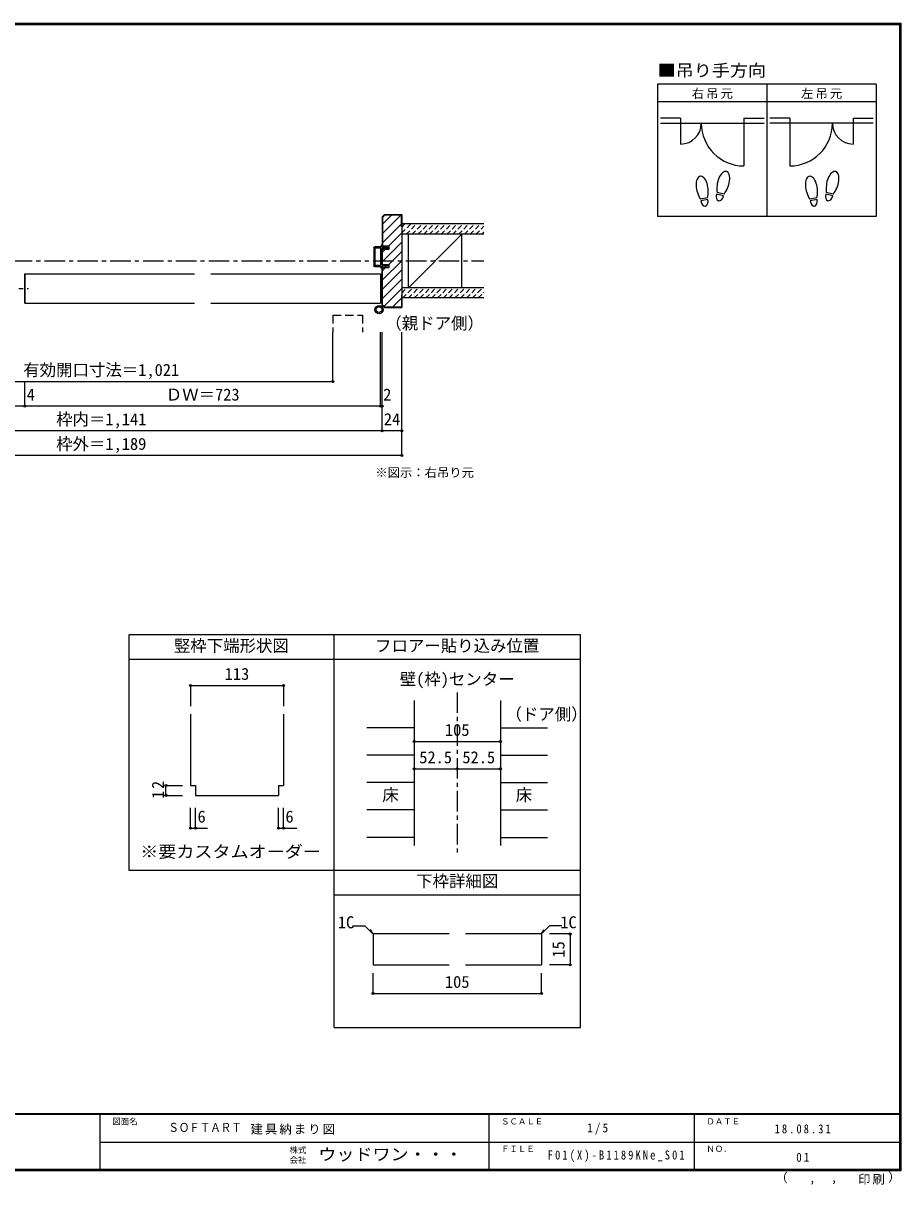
# Model space of a CAD drawing. Units: millimetres at full size, sheet at 1:5, with parts at other scales. Extents: x -973 to 977, y -718 to 696.
# Drawn here: x -92 to 977, y -718 to 696 of the extents above; entities that cross this region are included whole.
import ezdxf
from ezdxf.enums import TextEntityAlignment as Align

# ---------------------------------------------------------------- set-up
doc = ezdxf.new("R2010")
doc.units = ezdxf.units.MM
doc.header["$LTSCALE"] = 5
doc.header["$PDMODE"] = 32
doc.header["$PDSIZE"] = 2.5
for name, pattern in [('CHAIN1', [8, 5, -1, 1, -1]), ('DASHED1', [1.8, 1.2, -0.6]), ('DASHED2', [3, 2, -1])]:
    doc.linetypes.add(name, pattern=pattern)
for name, color, linetype in [('0-0_補助線', 7, 'Continuous'), ('0-1_通り芯', 4, 'CHAIN1'), ('0-3_仕上げ', 2, 'Continuous'), ('0-4_枠', 3, 'Continuous'), ('0-6_扉', 6, 'Continuous'), ('0-8_戸当り', 3, 'Continuous'), ('0-A_文字', 3, 'Continuous'), ('0-B_寸法', 7, 'Continuous'), ('0-C_ハッチ', 4, 'DASHED1'), ('1-4_枠', 3, 'Continuous'), ('1-B_寸法', 4, 'Continuous'), ('F-0_補助線', 7, 'Continuous'), ('F-1_枠', 6, 'Continuous'), ('F-A_文字', 7, 'Continuous')]:
    doc.layers.add(name, color=color, linetype=linetype)
doc.styles.add('HGP明朝B', font='')
doc.styles.add('ＭＳ ゴシック', font='')
doc.styles.get('HGP明朝B').set_extended_font_data('HGP明朝B')
doc.styles.get('ＭＳ ゴシック').set_extended_font_data('MS Gothic')

# ---------------------------------------------------------------- blocks, each defined once
blk = doc.blocks.new('01(1)')
at = {"layer": '0-0_補助線'}
for p, q in [((-14.5, 0.346), (-14.5, -0.449)), ((-14.3, 0.346), (-14.3, -0.449)), ((-12.045, -0.049), (-14.178, 0.444)), ((-12, 0.146), (-14.133, 0.639)), ((-11.475, 5.146), (-12.298, 4.504)), ((-12.175, 4.146), (-11.475, 4.146)), ((-12.045, -0.049), (-11.993, 0.145)), ((-11.475, 0.146), (-12, 0.146)), ((-11.475, 7.146), (-11.475, 5.146)), ((-11.475, 4.146), (-11.475, 0.146)), ((-10.68, 7.55), (-9.257, 6.508)), ((-9.375, 6.146), (-10.075, 6.146)), ((-10.075, 3.146), (-10.075, 6.146)), ((-10.075, 3.146), (-9.252, 2.504)), ((-9.375, 2.146), (-10.075, 2.146)), ((-10.075, 0.146), (-10.075, 2.146)), ((-10.075, 0.146), (10.075, 0.146)), ((10.075, 3.146), (9.252, 2.504)), ((10.68, 7.55), (9.257, 6.508)), ((9.375, 6.146), (10.075, 6.146)), ((9.375, 2.146), (10.075, 2.146)), ((10.075, 3.146), (10.075, 6.146)), ((10.075, 0.146), (10.075, 2.146)), ((11.475, 7.146), (11.475, 5.146)), ((11.475, 5.146), (12.298, 4.504)), ((12.175, 4.146), (11.475, 4.146)), ((11.475, 4.146), (11.475, 0.146)), ((11.475, 0.146), (12, 0.146)), ((12.045, -0.049), (11.993, 0.145)), ((12, 0.146), (14.133, 0.639)), ((12.045, -0.049), (14.178, 0.444)), ((14.3, 0.346), (14.3, -0.449)), ((14.5, 0.346), (14.5, -0.449)), ((-14.265, -0.741), (-12.235, -1.196)), ((-14.222, -0.546), (-12.191, -1.001)), ((-12, -1.488), (-12, -8.854)), ((-11.8, -1.488), (-11.8, -8.854)), ((-11, -9.654), (11, -9.654)), ((11, -9.854), (-11, -9.854)), ((-10.6, -1.554), (-10.6, -8.154)), ((-10.3, -1.254), (10.3, -1.254)), ((-10.3, -8.454), (10.3, -8.454)), ((10.6, -1.554), (10.6, -8.154)), ((11.8, -1.488), (11.8, -8.854)), ((12, -1.488), (12, -8.854)), ((14.222, -0.546), (12.191, -1.001)), ((14.265, -0.741), (12.235, -1.196))]:
    blk.add_line(p, q, dxfattribs=at)
for centre, radius, start, end in [((-14.2, 0.346), 0.3, 77.00048, 180), ((-14.2, 0.346), 0.1, 77.00048, 180), ((-12.175, 4.346), 0.2, 127.96957, 270), ((-10.975, 7.146), 0.5, 53.78053, 180), ((-9.375, 6.346), 0.2, 270, 53.78053), ((-9.375, 2.346), 0.2, 270, 52.03043), ((9.375, 6.346), 0.2, 126.21947, 270), ((9.375, 2.346), 0.2, 127.96957, 270), ((10.975, 7.146), 0.5, 0, 126.21947), ((12.175, 4.346), 0.2, 270, 52.03043), ((14.2, 0.346), 0.3, 0, 102.99952), ((14.2, 0.346), 0.1, 0, 102.99952), ((-14.2, -0.449), 0.3, 180, 257.3929), ((-14.2, -0.449), 0.1, 180, 257.3929), ((-12.3, -1.488), 0.3, 0, 76.0718), ((-12.3, -1.488), 0.5, 0, 76.0718), ((-11, -8.854), 1, 180, 270), ((-11, -8.854), 0.8, 180, 270), ((-10.3, -1.554), 0.3, 90, 180), ((-10.3, -8.154), 0.3, 180, 270), ((10.3, -1.554), 0.3, 0, 90), ((10.3, -8.154), 0.3, 270, 0), ((11, -8.854), 1, 270, 0), ((11, -8.854), 0.8, 270, 0), ((12.3, -1.488), 0.5, 103.9282, 180), ((12.3, -1.488), 0.3, 103.9282, 180), ((14.2, -0.449), 0.1, 282.6071, 0), ((14.2, -0.449), 0.3, 282.6071, 0)]:
    blk.add_arc(centre, radius, start, end, dxfattribs=at)

msp = doc.modelspace()

# ---------------------------------------------------------------- linework, layer by layer
at = {"layer": '0-0_補助線', "color": 4}
for p, q in [((112.028, -283.925), (112.028, -258.925)), ((118.028, -283.925), (118.028, -258.925)), ((219.028, -283.925), (219.028, -258.925)), ((225.028, -283.925), (225.028, -258.925)), ((112.028, -283.925), (132.585, -283.925)), ((219.028, -283.925), (241.436, -283.925))]:
    msp.add_line(p, q, dxfattribs=at)
at = {"layer": '0-0_補助線'}
for radius in [5, 3.5]:
    msp.add_circle((341.525, 347.283), radius, dxfattribs=at)
for p in [(112.028, -283.925), (118.028, -283.925), (219.028, -283.925), (225.028, -283.925)]:
    msp.add_point(p, dxfattribs=at)
at = {"layer": '0-1_通り芯'}
for p, q in [((-465.847, 406.5), (469.153, 406.5)), ((436.653, -118.5), (436.653, -315.007))]:
    msp.add_line(p, q, dxfattribs=at)
at = {"layer": '0-1_通り芯', "color": 7}
msp.add_line((-126.919, 373), (-85.133, 373), dxfattribs=at)
at = {"layer": '0-3_仕上げ'}
for p, q in [((469.153, 451.5), (369.153, 451.5)), ((469.153, 439), (369.153, 439)), ((469.153, 374), (369.153, 374)), ((469.153, 361.5), (369.153, 361.5))]:
    msp.add_line(p, q, dxfattribs=at)
at = {"layer": '0-3_仕上げ', "color": 3}
for p, q in [((377.153, 374), (377.153, 439)), ((442.153, 374), (442.153, 439))]:
    msp.add_line(p, q, dxfattribs=at)
at = {"layer": '0-3_仕上げ', "color": 7}
msp.add_line((442.153, 439), (377.153, 374), dxfattribs=at)
at = {"layer": '0-3_仕上げ', "color": 4}
for p, q in [((384.153, -161.801), (326.653, -161.801)), ((489.153, -161.801), (546.653, -161.801)), ((384.153, -195.103), (326.653, -195.103)), ((489.153, -195.103), (546.653, -195.103)), ((384.153, -228.404), (326.653, -228.404)), ((489.153, -228.404), (546.653, -228.404)), ((384.153, -261.706), (326.653, -261.706)), ((489.153, -261.706), (546.653, -261.706)), ((384.153, -295.007), (326.653, -295.007)), ((489.153, -295.007), (546.653, -295.007))]:
    msp.add_line(p, q, dxfattribs=at)
at = {"layer": '0-4_枠'}
for p, q in [((347.981, 463), (345.153, 460.172)), ((345.153, 460.172), (345.153, 424.5)), ((348.189, 462.5), (345.653, 459.964)), ((345.653, 459.964), (345.653, 424.5)), ((347.981, 463), (369.153, 463)), ((348.189, 462.5), (368.653, 462.5)), ((368.653, 448), (368.653, 462.5)), ((369.153, 463), (369.153, 350)), ((368.653, 448), (369.153, 448)), ((345.153, 402.2), (345.153, 420.8)), ((345.153, 420.8), (353.653, 420.8)), ((345.653, 402.2), (345.653, 420.8)), ((345.153, 402.2), (353.653, 402.2)), ((345.153, 352.828), (345.153, 398.5)), ((345.153, 398.5), (353.653, 398.5)), ((345.653, 353.036), (345.653, 398.5)), ((353.653, 398.5), (353.653, 402.2)), ((368.653, 365), (368.653, 350.5)), ((368.653, 365), (369.153, 365)), ((347.981, 350), (345.153, 352.828)), ((348.189, 350.5), (345.653, 353.036)), ((347.981, 350), (369.153, 350)), ((348.189, 350.5), (368.653, 350.5)), ((384.153, -128.5), (384.153, -305.007)), ((489.153, -128.5), (489.153, -305.007)), ((225.028, -145.266), (225.028, -231.925)), ((219.028, -231.925), (219.028, -243.925)), ((219.028, -231.925), (225.028, -231.925))]:
    msp.add_line(p, q, dxfattribs=at)
for points in [[(353.653, 420.8), (353.653, 424.5), (345.153, 424.5)], [(112.028, -145.266), (112.028, -231.925), (118.028, -231.925), (118.028, -243.925), (219.028, -243.925)]]:
    msp.add_lwpolyline(points, dxfattribs=at)
at = {"layer": '0-6_扉'}
for p, q in [((-89.884, 355), (-89.884, 391)), ((-89.884, 391), (-89.884, 355)), ((-89.884, 391), (116.635, 391)), ((136.635, 391), (343.153, 391)), ((343.153, 391), (343.153, 355)), ((-89.884, 355), (116.635, 355)), ((136.635, 355), (343.153, 355))]:
    msp.add_line(p, q, dxfattribs=at)
at = {"layer": '0-6_扉', "linetype": 'DASHED2'}
for p, q in [((285.311, 340.381), (321.311, 340.381)), ((285.311, 340.381), (285.311, 319.657)), ((321.311, 340.381), (321.311, 319.657))]:
    msp.add_line(p, q, dxfattribs=at)
at = {"layer": '0-8_戸当り', "color": 2}
for p, q in [((708.639, 580.308), (684.139, 580.308)), ((708.639, 580.308), (708.639, 548.808)), ((785.639, 580.308), (810.139, 580.308)), ((785.639, 580.308), (785.639, 522.208)), ((841.639, 580.308), (817.139, 580.308)), ((841.639, 580.308), (841.639, 522.208)), ((918.639, 580.308), (943.139, 580.308)), ((918.639, 580.308), (918.639, 548.808)), ((684.139, 574.008), (810.139, 574.008)), ((943.139, 574.008), (817.139, 574.008))]:
    msp.add_line(p, q, dxfattribs=at)
at = {"layer": '0-8_戸当り'}
for p, q in [((741.457, 483.378), (732.811, 481.853)), ((741.822, 481.31), (733.175, 479.785)), ((760.924, 485.706), (752.444, 487.978)), ((761.468, 487.735), (752.987, 490.007)), ((874.457, 483.378), (865.811, 481.853)), ((874.822, 481.31), (866.175, 479.785)), ((893.924, 485.706), (885.444, 487.978)), ((894.468, 487.735), (885.987, 490.007))]:
    msp.add_line(p, q, dxfattribs=at)
at = {"layer": '0-8_戸当り', "color": 2}
for centre, radius, start, end in [((708.639, 574.008), 25.2, 270, 0), ((785.639, 574.008), 51.8, 180, 270), ((841.639, 574.008), 51.8, 270, 0), ((918.639, 574.008), 25.2, 180, 270)]:
    msp.add_arc(centre, radius, start, end, dxfattribs=at)
at = {"layer": '0-8_戸当り'}
for centre, major_axis, ratio, start_param, end_param in [((734.795, 495.877), (-2.445, 13.867), 0.5, 4.34059143, 8.22577918), ((760.713, 501.878), (3.644, 13.601), 0.5, 4.34059143, 8.22577918), ((867.795, 495.877), (-2.445, 13.867), 0.5, 4.34059143, 8.22577918), ((893.713, 501.878), (3.644, 13.601), 0.5, 4.34059143, 8.22577918), ((760.609, 501.489), (4.416, 16.48), 0.4, 1.85063327, 2.44287679), ((760.609, 501.489), (4.416, 16.48), 0.4, 3.84030852, 4.43255203), ((893.609, 501.489), (4.416, 16.48), 0.4, 1.85063327, 2.44287679), ((893.609, 501.489), (4.416, 16.48), 0.4, 3.84030852, 4.43255203), ((734.865, 495.481), (-2.963, 16.802), 0.4, 1.85063327, 2.44287679), ((737.498, 480.548), (-1.27, 7.205), 0.6, 1.57079633, 4.71238898), ((734.865, 495.481), (-2.963, 16.802), 0.4, 3.84030852, 4.43255203), ((756.684, 486.842), (1.894, 7.067), 0.6, 1.57079633, 4.71238898), ((867.865, 495.481), (-2.963, 16.802), 0.4, 1.85063327, 2.44287679), ((870.498, 480.548), (-1.27, 7.205), 0.6, 1.57079633, 4.71238898), ((867.865, 495.481), (-2.963, 16.802), 0.4, 3.84030852, 4.43255203), ((889.684, 486.842), (1.894, 7.067), 0.6, 1.57079633, 4.71238898)]:
    msp.add_ellipse(centre, major_axis=major_axis, ratio=ratio, start_param=start_param, end_param=end_param, dxfattribs=at)
at = {"layer": '0-A_文字'}
for p, q in [((680.639, 621.667), (680.639, 460.667)), ((946.639, 621.667), (680.639, 621.667)), ((813.639, 621.667), (813.639, 460.667)), ((680.639, 600.667), (946.639, 600.667)), ((36.653, -48.5), (36.653, -335.007)), ((286.653, -48.5), (36.653, -48.5)), ((286.653, -48.5), (271.833, -48.5)), ((586.653, -48.5), (286.653, -48.5)), ((286.653, -335.007), (286.653, -48.5)), ((586.653, -526.5), (586.653, -48.5)), ((286.653, -78.5), (36.653, -78.5)), ((286.653, -78.5), (267.071, -78.5)), ((586.653, -78.5), (286.653, -78.5)), ((286.653, -526.5), (286.653, -335.007)), ((286.653, -365.007), (586.653, -365.007)), ((286.653, -526.5), (586.653, -526.5))]:
    msp.add_line(p, q, dxfattribs=at)
for points in [[(946.639, 621.667), (946.639, 460.667), (680.639, 460.667)], [(265.881, -335.007), (286.653, -335.007), (286.653, -313.143)], [(36.653, -335.007), (286.653, -335.007), (586.653, -335.007)]]:
    msp.add_lwpolyline(points, dxfattribs=at)
at = {"layer": '0-B_寸法', "color": 4}
for p, q in [((285.311, 259.657), (285.311, 319.657)), ((343.306, 229.657), (343.306, 319.657)), ((345.306, 199.657), (345.306, 319.657)), ((369.306, 169.657), (369.306, 319.657)), ((-278.699, 259.657), (285.311, 259.657)), ((-89.731, 229.657), (-89.731, 259.657)), ((345.306, 229.657), (-339.694, 229.657)), ((369.306, 199.657), (-363.694, 199.657)), ((369.306, 169.657), (-363.694, 169.657)), ((112.028, -110.266), (112.028, -135.266)), ((384.153, -178.452), (489.153, -178.452)), ((384.153, -211.753), (489.153, -211.753)), ((82.028, -243.925), (82.028, -231.925)), ((82.028, -231.925), (102.028, -231.925)), ((82.028, -243.925), (102.028, -243.925))]:
    msp.add_line(p, q, dxfattribs=at)
msp.add_lwpolyline([(112.028, -110.266), (225.028, -110.266), (225.028, -135.266)], dxfattribs=at)
at = {"layer": '0-B_寸法'}
for p in [(285.311, 259.657), (-89.731, 229.657), (343.306, 229.657), (345.306, 229.657), (345.306, 199.657), (369.306, 199.657), (369.306, 169.657), (112.028, -110.266), (225.028, -110.266), (384.153, -178.452), (489.153, -178.452), (384.153, -211.753), (436.653, -211.753), (489.153, -211.753), (82.028, -231.925), (82.028, -243.925)]:
    msp.add_point(p, dxfattribs=at)
at = {"layer": '0-C_ハッチ', "linetype": 'Continuous'}
for p, q in [((345.653, 439.912), (368.241, 462.5)), ((356.928, 462.5), (345.653, 451.225)), ((368.653, 451.598), (345.653, 428.598)), ((369.153, 440.784), (352.869, 424.5)), ((369.153, 429.47), (345.653, 405.97)), ((349.169, 420.8), (345.653, 417.284)), ((369.153, 418.157), (353.196, 402.2)), ((369.153, 406.843), (345.653, 383.343)), ((349.496, 398.5), (345.653, 394.657)), ((369.153, 395.529), (345.653, 372.029)), ((369.153, 384.216), (345.653, 360.716)), ((369.153, 372.902), (347.47, 351.219)), ((368.653, 361.088), (358.065, 350.5))]:
    msp.add_line(p, q, dxfattribs=at)
at = {"layer": '0-C_ハッチ'}
for p, q in [((369.153, 447.672), (372.981, 451.5)), ((369.153, 440.601), (380.052, 451.5)), ((374.623, 439), (387.123, 451.5)), ((381.694, 439), (394.194, 451.5)), ((388.765, 439), (401.265, 451.5)), ((395.836, 439), (408.336, 451.5)), ((402.908, 439), (415.408, 451.5)), ((409.979, 439), (422.479, 451.5)), ((417.05, 439), (429.55, 451.5)), ((424.121, 439), (436.621, 451.5)), ((431.192, 439), (443.692, 451.5)), ((438.263, 439), (450.763, 451.5)), ((445.334, 439), (457.834, 451.5)), ((452.405, 439), (464.905, 451.5)), ((459.476, 439), (469.153, 448.677)), ((466.547, 439), (469.153, 441.606)), ((369.153, 367.464), (375.689, 374)), ((370.26, 361.5), (382.76, 374)), ((377.331, 361.5), (389.831, 374)), ((384.402, 361.5), (396.902, 374)), ((391.474, 361.5), (403.974, 374)), ((398.545, 361.5), (411.045, 374)), ((405.616, 361.5), (418.116, 374)), ((412.687, 361.5), (425.187, 374)), ((419.758, 361.5), (432.258, 374)), ((426.829, 361.5), (439.329, 374)), ((433.9, 361.5), (446.4, 374)), ((440.971, 361.5), (453.471, 374)), ((448.042, 361.5), (460.542, 374)), ((455.113, 361.5), (467.613, 374)), ((462.184, 361.5), (469.153, 368.469))]:
    msp.add_line(p, q, dxfattribs=at)
at = {"layer": '1-4_枠'}
for p, q in [((334.86, -412.601), (334.153, -413.308)), ((334.153, -413.308), (334.153, -450.101)), ((426.653, -412.601), (334.86, -412.601)), ((538.446, -412.601), (446.653, -412.601)), ((538.446, -412.601), (539.153, -413.308)), ((539.153, -413.308), (539.153, -450.101)), ((334.153, -450.101), (426.653, -450.101)), ((446.653, -450.101), (539.153, -450.101))]:
    msp.add_line(p, q, dxfattribs=at)
at = {"layer": '1-B_寸法'}
for p, q in [((309.347, -402.601), (324.153, -402.601)), ((334.507, -412.955), (324.153, -402.601)), ((334.507, -412.955), (331.235, -407.287)), ((538.799, -412.955), (549.153, -402.601)), ((538.799, -412.955), (542.071, -407.287)), ((563.959, -402.601), (549.153, -402.601)), ((574.153, -412.601), (549.153, -412.601)), ((574.153, -412.601), (574.153, -450.101)), ((574.153, -450.101), (549.153, -450.101)), ((334.153, -485.101), (334.153, -460.101)), ((539.153, -485.101), (539.153, -460.101)), ((334.153, -485.101), (539.153, -485.101))]:
    msp.add_line(p, q, dxfattribs=at)
at = {"layer": '1-B_寸法', "color": 7}
for p in [(574.153, -412.601), (574.153, -450.101), (334.153, -485.101), (539.153, -485.101)]:
    msp.add_point(p, dxfattribs=at)
at = {"layer": 'F-1_枠'}
for p, q in [((-973.347, 695.833), (976.653, 695.833)), ((-973.347, 695), (976.653, 695)), ((-973.347, 694.167), (976.653, 694.167)), ((974.986, 695.833), (974.986, -700.833)), ((975.82, 695.833), (975.82, -700.833)), ((976.653, 695.833), (976.653, -700.833)), ((976.653, -631.667), (-973.347, -631.667)), ((976.653, -632.5), (-973.347, -632.5)), ((1.653, -632.5), (1.653, -699.167)), ((474.986, -632.5), (474.986, -699.167)), ((724.986, -632.5), (724.986, -699.167)), ((1.653, -665.833), (974.986, -665.834)), ((976.653, -699.167), (-973.347, -699.167)), ((976.653, -700), (-973.347, -700)), ((976.653, -700.833), (-973.347, -700.833))]:
    msp.add_line(p, q, dxfattribs=at)

# ---------------------------------------------------------------- block references
at = {"layer": '0-0_補助線', "xscale": -1, "rotation": 270}
msp.add_blockref('01(1)', (345.007, 411.5), dxfattribs=at)

# ---------------------------------------------------------------- texts
at = {"layer": '0-0_補助線', "style": 'ＭＳ ゴシック'}
for p in [(120.491, -281.425), (227.491, -281.425)]:
    msp.add_text('6', height=14.66, dxfattribs=at).set_placement(p, align=Align.BOTTOM_LEFT)
at = {"layer": '0-0_補助線', "style": 'ＭＳ ゴシック', "width": 1.1}
msp.add_text('※要カスタムオーダー', height=14.66, dxfattribs=at).set_placement((50.688, -324.12), align=Align.BOTTOM_LEFT)
at = {"layer": '0-A_文字', "color": 7, "style": 'ＭＳ ゴシック', "width": 1.1}
msp.add_text('■吊り手方向', height=14.66, dxfattribs=at).set_placement((680.639, 626.667), align=Align.BOTTOM_LEFT)
at = {"layer": '0-A_文字', "color": 7, "style": 'ＭＳ ゴシック'}
for s, height, p in [('（親ドア側）', 14.66, (349.153, 319)), ('※図示：右吊り元', 11, (336.963, 140.3)), ('竪枠下端形状図', 14.66, (91.653, -73.5)), ('フロアー貼り込み位置', 14.66, (336.653, -73.5)), ('壁(枠)センター', 14.66, (366.653, -114.091)), ('（ドア側）', 14.66, (495.431, -156.835)), ('床', 14.66, (345.403, -255.055)), ('床', 14.66, (507.903, -255.055)), ('下枠詳細図', 14.66, (386.653, -360.007))]:
    msp.add_text(s, height=height, dxfattribs=at).set_placement(p, align=Align.BOTTOM_LEFT)
at = {"layer": '0-A_文字', "color": 7, "char_height": 11, "attachment_point": 7, "style": 'ＭＳ ゴシック'}
for s, insert in [('\\T1.17;右吊元', (722.139, 603.667)), ('\\T1.17;左吊元', (855.262, 603.667))]:
    msp.add_mtext(s, dxfattribs=dict(at, insert=insert))
at = {"layer": '0-B_寸法', "style": 'ＭＳ ゴシック'}
for s, p in [('有効開口寸法＝1,021', (-91.694, 262.157)), ('4', (-87.497, 232.157)), ('ＤＷ＝723', (81.788, 232.157)), ('2', (346.525, 232.157)), ('枠内＝1,141', (-51.694, 202.157)), ('24', (347.306, 202.157)), ('枠外＝1,189', (-51.694, 172.157)), ('113', (153.528, -107.766)), ('105', (421.653, -175.952)), ('52.5', (390.403, -209.253)), ('52.5', (442.903, -209.253))]:
    msp.add_text(s, height=14.66, dxfattribs=at).set_placement(p, align=Align.BOTTOM_LEFT)
at = {"layer": '0-B_寸法', "insert": (79.528, -247.918), "char_height": 14.66, "attachment_point": 7, "rotation": 90, "style": 'ＭＳ ゴシック'}
msp.add_mtext('\\T1.27;\\W0.95;12', dxfattribs=at)
at = {"layer": '1-B_寸法', "color": 7, "style": 'ＭＳ ゴシック'}
for s, p in [('1C', (291.222, -410.101)), ('1C', (562.084, -410.101)), ('105', (421.653, -482.601))]:
    msp.add_text(s, height=14.66, dxfattribs=at).set_placement(p, align=Align.BOTTOM_LEFT)
msp.add_text('15', height=14.66, rotation=90, dxfattribs=at).set_placement((571.653, -441.351), align=Align.BOTTOM_LEFT)
at = {"layer": 'F-0_補助線', "style": 'HGP明朝B', "width": 0.85}
msp.add_text('ＳＯＦＴＡＲＴ', height=11, dxfattribs=at).set_placement((84.986, -656.798), align=Align.BOTTOM_LEFT)
at = {"layer": 'F-0_補助線', "insert": (185.035, -656.798), "char_height": 11, "attachment_point": 7, "style": 'ＭＳ ゴシック'}
msp.add_mtext('\\T1.17;建具納まり図', dxfattribs=at)
at = {"layer": 'F-A_文字', "style": 'ＭＳ ゴシック'}
for s, height, p in [('図面名', 7.331, (16.653, -646.667)), ('ＳＣＡＬＥ', 7.331, (489.986, -646.667)), ('ＤＡＴＥ', 7.331, (739.986, -646.667)), ('株式', 7.331, (232.486, -681.5)), ('ＦＩＬＥ', 7.331, (489.986, -680)), ('ＮＯ．', 7.331, (739.986, -680.001)), ('会社', 7.331, (232.486, -693.5)), ('（', 11, (823.992, -718.052)), ('）', 11, (961.387, -717.355)), (',', 11, (865.199, -718.052)), (',', 11, (891.686, -717.588))]:
    msp.add_text(s, height=height, dxfattribs=at).set_placement(p, align=Align.BOTTOM_LEFT)
at = {"layer": 'F-A_文字', "style": 'ＭＳ ゴシック', "width": 1.1}
msp.add_text('ウッドワン・・・', height=14.66, dxfattribs=at).set_placement((267.486, -692.5), align=Align.BOTTOM_LEFT)
at = {"layer": 'F-A_文字', "char_height": 11, "attachment_point": 7, "style": 'ＭＳ ゴシック'}
for s, insert in [('\\T1.38;\\W0.9;1/5', (594.986, -656.667)), ('\\T1.39;\\W0.85;18.08.31', (823.111, -655.417)), ('\\T1.4;\\W0.85;F01(X)-B1189KNe_S01', (546.861, -690.001)), ('\\T1.36;\\W0.9;01', (849.361, -690.001)), ('\\T1.17;印刷', (924.678, -717.82))]:
    msp.add_mtext(s, dxfattribs=dict(at, insert=insert))

doc.saveas('drawing.dxf')
